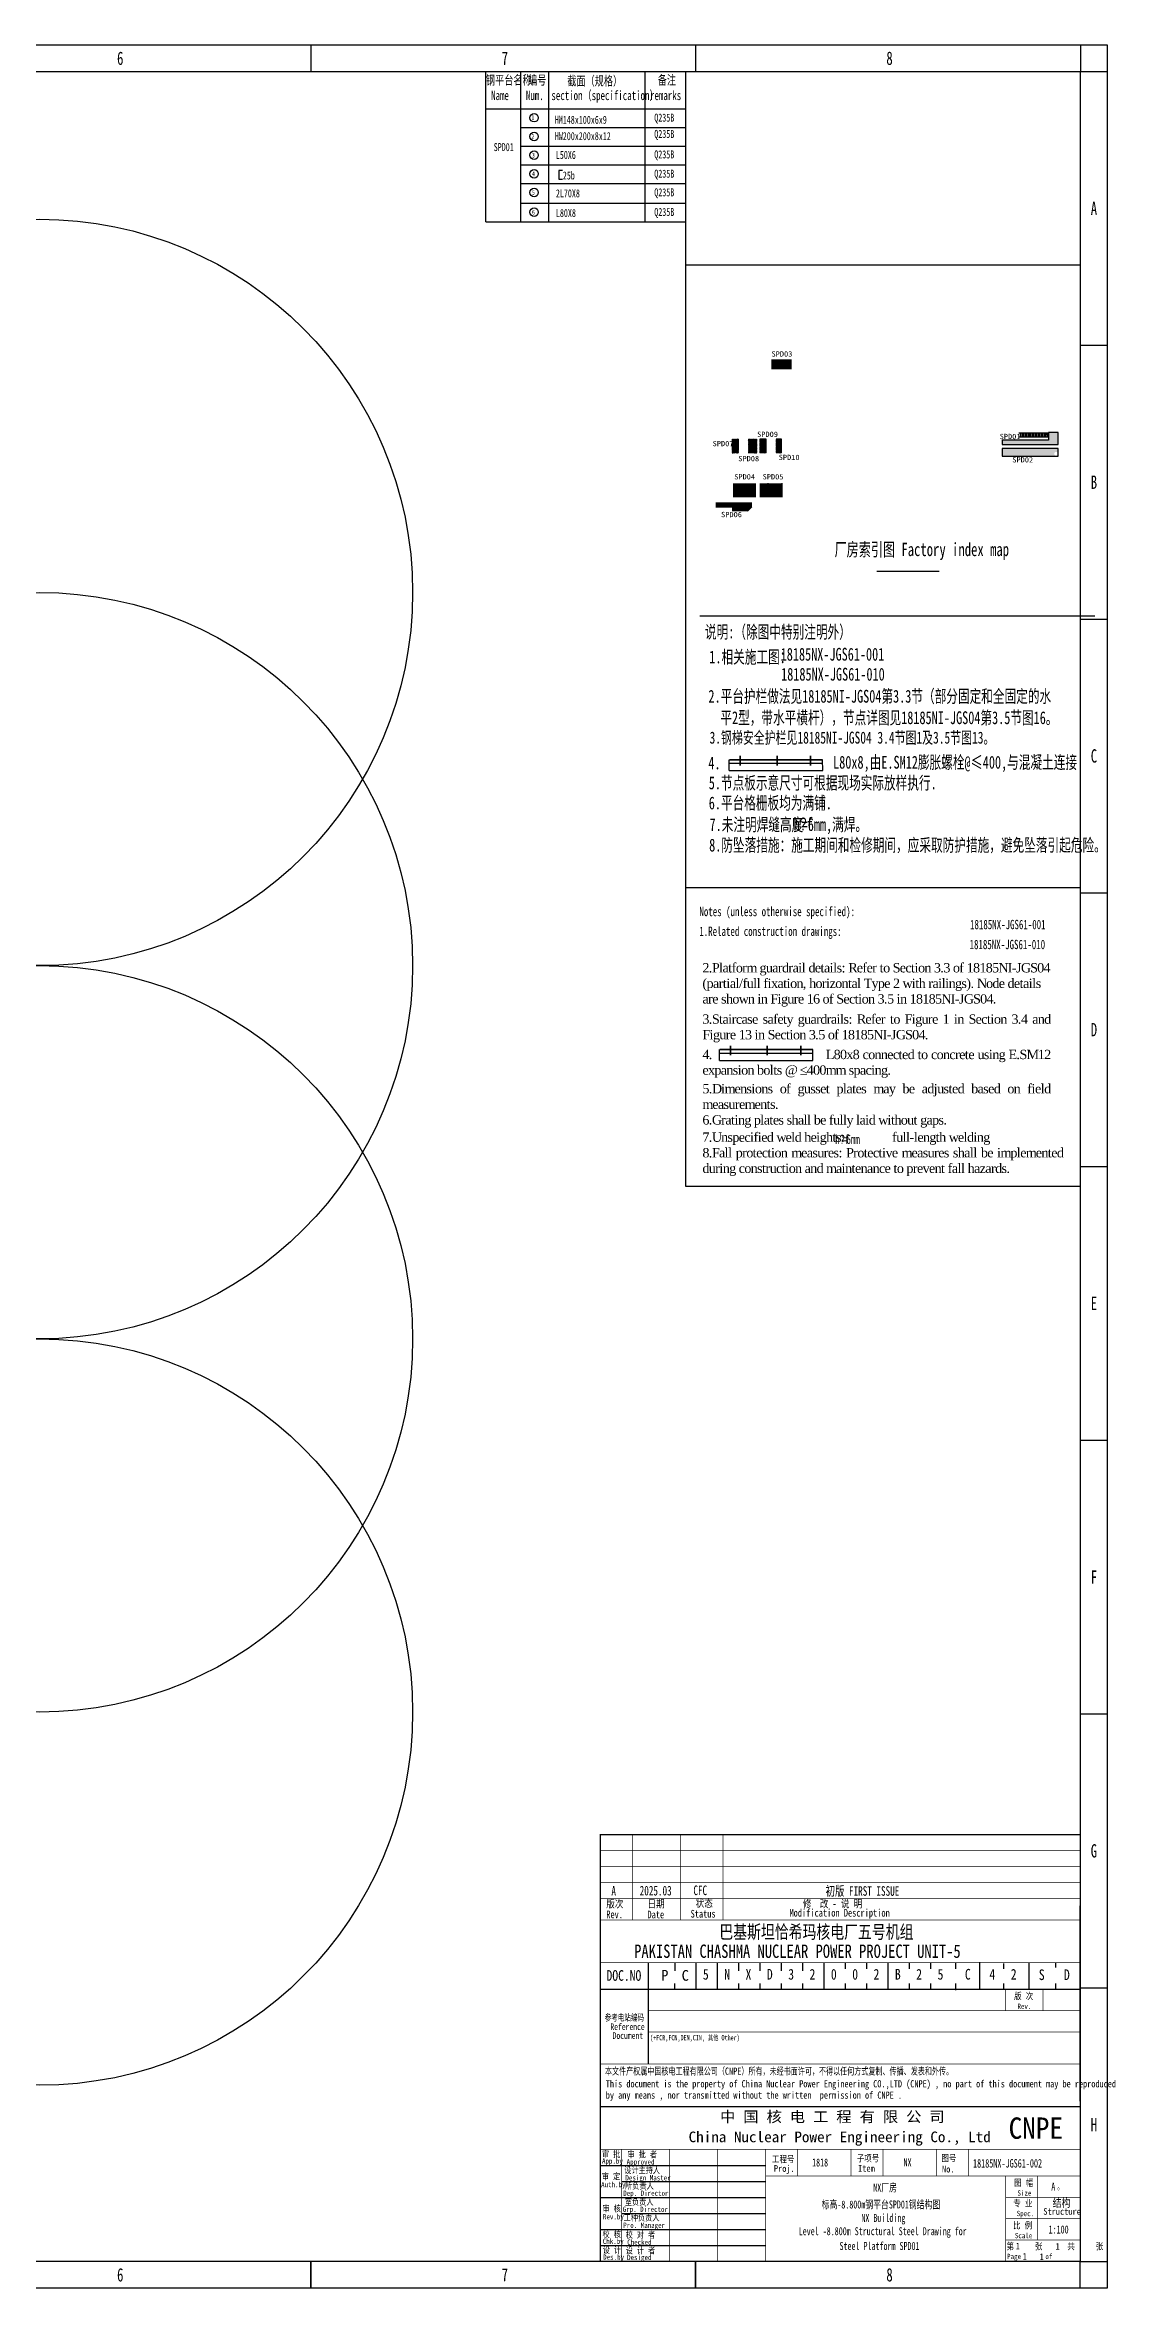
# Model space of a CAD drawing. Header units: metres. Extents: x 8988 to 127888, y 767515 to 851615.
# Drawn here: x 88053 to 127888, y 767515 to 851615 of the extents above; entities that cross this region are included whole.
import ezdxf
from ezdxf.enums import TextEntityAlignment as Align

# ---------------------------------------------------------------- set-up
doc = ezdxf.new("R2010")
doc.units = ezdxf.units.M
pattern_1 = [(0, (-262236.783, 1273534.07), (0, 27.94), [20.32, -7.62]), (90, (-262236.783, 1273534.07), (-27.94, 2e-15), [20.32, -7.62])]
pattern_2 = [(0, (-1661400.713, 3503995.397), (0, 27.94), [20.32, -7.62]), (90, (-1661400.713, 3503995.397), (-27.94, 2e-15), [20.32, -7.62])]

msp = doc.modelspace()

# ---------------------------------------------------------------- hatches: boundary and pattern name
at = {"layer": 'DX条件钢平台'}
h = msp.add_hatch(dxfattribs=at)
h.set_pattern_fill('ANSI37', color=256, scale=4, style=0)
h.set_pattern_definition([(45, (-243027.607, 1380952.56), (-8.98025612, 8.98025612), []), (135, (-243027.607, 1380952.56), (-8.98025612, -8.98025612), [])])
h.paths.add_polyline_path([(114063, 836834), (113830, 836834), (113830, 836314), (114063, 836314)])
h.paths.add_polyline_path([(114750, 836834), (114437, 836834), (114437, 836314), (114750, 836314)])
h.paths.add_polyline_path([(115103, 836834), (114870, 836834), (114870, 836314), (115103, 836314)])
h.paths.add_polyline_path([(115677, 836834), (115477, 836834), (115477, 836314), (115677, 836314)])
at = {"layer": '河北布置专业DX条件2015.6.5'}
h = msp.add_hatch(dxfattribs=at)
h.set_pattern_fill('ANGLE', color=256, scale=4)
h.set_pattern_definition([(0, (-240426.133, 1338261.337), (0, 27.94), [20.32, -7.62]), (90, (-240426.133, 1338261.337), (-27.94, 2e-15), [20.32, -7.62])])
h.paths.add_polyline_path([(116049, 839822), (115306, 839822), (115306, 839472), (115149, 839472), (116049, 839472)])
h = msp.add_hatch(dxfattribs=at)
h.set_pattern_fill('ANGLE', color=256, scale=4)
h.set_pattern_definition(pattern_1)
h.paths.add_polyline_path([(123952, 836637), (126052, 836637), (126052, 837077), (125692, 837077), (125692, 836797), (123952, 836797)])
h = msp.add_hatch(dxfattribs=at)
h.set_pattern_fill('ANGLE', color=256, scale=4)
h.set_pattern_definition(pattern_1)
h.paths.add_polyline_path([(126052, 836197), (126052, 836477), (123952, 836477), (123952, 836197)])
edge = h.paths.add_edge_path(flags=16)
edge.add_line((126013, 836341), (126013, 836228))
edge.add_arc((125973, 836284), 69.5, 54.64714, 305.35286)
edge.add_line((126013, 836341), (126052, 836341))
edge.add_line((126013, 836228), (126052, 836228))
edge.add_line((126052, 836228), (126052, 836341))
h = msp.add_hatch(dxfattribs=at)
h.set_pattern_fill('ANGLE', color=256, scale=4)
h.set_pattern_definition([(0, (106125.88, 1164256.964), (0, 27.94), [20.32, -7.62]), (90, (106125.88, 1164256.964), (-27.94, 2e-15), [20.32, -7.62])])
h.paths.add_polyline_path([(114711, 834657), (114711, 835177), (113890, 835177), (113890, 834657)])
h = msp.add_hatch(dxfattribs=at)
h.set_pattern_fill('ANGLE', color=256, scale=4)
h.set_pattern_definition([(0, (107116.88, 1164256.964), (0, 27.94), [20.32, -7.62]), (90, (107116.88, 1164256.964), (-27.94, 2e-15), [20.32, -7.62])])
h.paths.add_polyline_path([(115702, 834657), (115702, 835177), (114881, 835177), (114881, 834657)])
h = msp.add_hatch(dxfattribs=at)
h.set_pattern_fill('ANGLE', color=256, scale=4)
h.set_pattern_definition(pattern_2)
h.paths.add_polyline_path([(114560, 834299), (114560, 834459), (113220, 834459), (113220, 834299)])
h = msp.add_hatch(dxfattribs=at)
h.set_pattern_fill('ANGLE', color=256, scale=4)
h.set_pattern_definition(pattern_2)
h.paths.add_polyline_path([(114560, 834299), (113840, 834299), (113840, 834139), (114400, 834139)])

# ---------------------------------------------------------------- linework, layer by layer
for p, q in [((107328, 846900), (107328, 846576)), ((107465, 846900), (107328, 846900)), ((107328, 846576), (107465, 846576))]:
    msp.add_line(p, q)
at = {"color": 1}
for p, q in [((112073, 843370), (126888, 843370)), ((112608, 830205), (127422, 830205)), ((112073, 820030), (126888, 820030)), ((112073, 808825), (126888, 808825))]:
    msp.add_line(p, q, dxfattribs=at)
at = {"color": 4, "linetype": 'Continuous'}
msp.add_line((110680, 779715), (110680, 775915), dxfattribs=at)
at = {"color": 4}
msp.add_line((111680, 779715), (111680, 779415), dxfattribs=at)
at = {"color": 4, "flags": 128}
for points in [[(8988, 851615), (127888, 851615)], [(98032, 851615), (98032, 850615)], [(112456, 851615), (112456, 850615)], [(126888, 851615), (126888, 850615)], [(127888, 851615), (127888, 767515)], [(98032, 768515), (98032, 767515)], [(112456, 768515), (112456, 767515)], [(127888, 767515), (8988, 767515)]]:
    msp.add_lwpolyline(points, dxfattribs=at)
msp.add_lwpolyline([(11488, 850615), (126880, 850615), (126880, 768515), (11488, 768515)], close=True)
at = {"flags": 128}
for points in [[(126888, 850615), (127888, 850615)], [(126888, 840352), (127888, 840352)], [(126888, 830090), (127888, 830090)], [(126888, 819827), (127888, 819827)], [(126888, 809565), (127888, 809565)], [(126888, 799302), (127888, 799302)], [(126888, 789040), (127888, 789040)], [(126888, 778777), (127888, 778777)], [(98032, 767515), (98032, 768515)], [(112456, 767515), (112456, 768515)], [(126880, 767515), (126880, 768515)], [(126888, 768515), (127888, 768515)]]:
    msp.add_lwpolyline(points, dxfattribs=at)
for centre, radius in [((106399, 848881), 158), ((106399, 848181), 158), ((106399, 847481), 158), ((106399, 846781), 158), ((106399, 846081), 158), ((106399, 845343), 158), ((87852, 831086), 13992), ((87852, 817095), 13992), ((87852, 803103), 13992), ((87852, 789111), 13992)]:
    msp.add_circle(centre, radius)
at = {"layer": '1', "color": 4}
for p, q in [((126847, 781851), (126847, 781851)), ((126847, 781851), (126847, 781851)), ((126847, 781851), (126847, 781851)), ((126847, 781851), (126847, 781851)), ((126847, 781851), (126847, 781851)), ((126847, 781851), (126847, 781851)), ((126847, 781851), (126847, 781851)), ((126847, 781851), (126847, 781851)), ((126880, 774520), (126880, 781851)), ((126880, 774520), (126880, 781851)), ((111680, 779615), (111680, 779615)), ((112480, 778715), (112480, 779715)), ((113280, 778715), (113280, 779715)), ((114080, 779415), (114080, 779715)), ((114880, 779415), (114880, 779715)), ((115680, 779415), (115680, 779715)), ((116480, 779415), (116480, 779715)), ((117280, 778715), (117280, 779715)), ((118080, 779486), (118080, 779715)), ((118880, 779486), (118880, 779715)), ((119680, 778715), (119680, 779715)), ((120480, 779486), (120480, 779715)), ((121280, 779486), (121280, 779715)), ((122217, 779486), (122217, 779715)), ((123117, 778736), (123117, 779736)), ((124017, 779486), (124017, 779686)), ((124967, 778715), (124967, 779715)), ((125967, 779536), (125967, 779725)), ((126850, 780339), (126850, 780339)), ((126850, 780339), (126850, 780339)), ((126850, 780339), (126850, 780339)), ((126850, 780339), (126850, 780339)), ((111680, 778715), (111680, 778936)), ((114080, 778715), (114080, 778936)), ((114880, 778715), (114880, 778936)), ((115680, 778715), (115680, 778936)), ((116480, 778715), (116480, 778936)), ((118080, 778715), (118080, 778936)), ((118880, 778715), (118880, 778936)), ((120480, 778715), (120480, 778936)), ((121280, 778715), (121280, 778936)), ((122217, 778686), (122217, 778936)), ((124017, 778736), (124017, 778936)), ((125967, 778736), (125967, 778936)), ((126880, 778715), (108880, 778715)), ((108880, 772115), (115080, 772115)), ((109680, 771515), (115080, 771515)), ((108880, 770915), (115080, 770915)), ((108880, 769715), (115080, 769715)), ((109680, 770315), (115080, 770315)), ((108880, 769115), (115080, 769115)), ((126880, 768515), (108880, 768515)), ((126880, 768515), (108880, 768515)), ((126880, 768515), (108880, 768515)), ((126880, 768515), (108880, 768515)), ((126880, 768515), (108880, 768515)), ((126880, 768515), (108880, 768515))]:
    msp.add_line(p, q, dxfattribs=at)
at = {"layer": '1', "color": 4, "ltscale": 0.8}
msp.add_line((108880, 778104), (108880, 771954), dxfattribs=at)
at = {"layer": '1', "color": 4, "const_width": 50}
for points in [[(108880, 768515), (126880, 768515), (126880, 784515), (108880, 784515)], [(108880, 774315), (126880, 774315), (126880, 768515), (108880, 768515)]]:
    msp.add_lwpolyline(points, close=True, dxfattribs=at)
at = {"layer": '1', "color": 4}
for points, const_width in [([(108880, 783915), (126880, 783915)], 30), ([(110080, 784515), (110080, 781315)], 30), ([(111880, 784515), (111880, 781315)], 30), ([(113480, 784515), (113480, 781315)], 30), ([(108880, 783315), (126880, 783315)], 30), ([(108880, 782715), (126880, 782715)], 30), ([(108880, 782115), (126880, 782115)], 30), ([(108880, 781315), (126880, 781315)], 30), ([(108880, 779715), (126880, 779715)], 30), ([(110680, 779715), (110680, 775915)], 30), ([(108880, 778715), (126880, 778715)], 30), ([(110680, 777915), (126880, 777915)], 30), ([(124080, 778715), (124080, 777915)], 30), ([(125480, 778715), (125480, 777915)], 30), ([(110680, 777115), (126880, 777115)], 30), ([(108880, 775915), (126880, 775915)], 30), ([(108880, 772715), (126880, 772715)], 30), ([(109680, 772715), (109680, 768515)], 30), ([(109680, 772715), (109680, 768515)], 30), ([(111480, 772715), (111480, 768515)], 30), ([(113280, 772715), (113280, 768515)], 30), ([(115080, 772715), (115080, 768515)], 30), ([(116280, 772715), (116280, 771715)], 25), ([(118280, 772715), (118280, 771715)], 25), ([(119480, 772715), (119480, 771715)], 25), ([(121480, 772715), (121480, 771715)], 25), ([(122680, 772715), (122680, 771715)], 25), ([(115080, 771715), (126880, 771715)], 30), ([(124080, 771715), (124080, 768515)], 30), ([(125280, 771715), (125280, 769315)], 25), ([(126880, 770915), (124080, 770915)], 25), ([(126880, 770115), (124080, 770115)], 25), ([(126880, 769315), (124080, 769315)], 25)]:
    msp.add_lwpolyline(points, dxfattribs=dict(at, const_width=const_width))
at = {"layer": 'C77(文本)', "color": 7, "linetype": 'Continuous'}
for p, q in [((113720, 824405), (113720, 824815)), ((113720, 824685), (117230, 824685)), ((113720, 824405), (117230, 824405)), ((117230, 824405), (117220, 824815)), ((113354, 813539), (113354, 813949)), ((113354, 813819), (116855, 813819)), ((113354, 813539), (116855, 813539)), ((116855, 813539), (116855, 813949))]:
    msp.add_line(p, q, dxfattribs=at)
at = {"layer": 'C77(文本)', "color": 7, "linetype": 'Continuous', "const_width": 62.5}
for points in [[(113720, 824815), (117220, 824815)], [(114130, 824595), (114130, 824965)], [(115510, 824595), (115510, 824965)], [(116770, 824595), (116770, 824965)], [(113764, 813729), (113764, 814099)], [(115144, 813729), (115144, 814099)], [(116404, 813729), (116404, 814099)], [(113354, 813949), (116854, 813949)]]:
    msp.add_lwpolyline(points, dxfattribs=at)
at = {"layer": 'DOTE', "color": 0, "linetype": 'ByBlock', "ltscale": 0.1}
for p, q in [((115103, 836834), (114870, 836834)), ((115677, 836834), (115477, 836834)), ((115677, 836314), (115677, 836834)), ((124572, 837065), (124572, 837075)), ((124572, 836915), (124572, 836925)), ((124628, 837065), (124628, 836925)), ((124684, 837065), (124684, 836925)), ((124740, 837065), (124740, 836925)), ((124796, 837065), (124796, 836925)), ((124852, 837065), (124852, 836925)), ((124908, 837065), (124908, 836925)), ((124964, 837065), (124964, 836925)), ((125020, 837065), (125020, 836925)), ((125076, 837065), (125076, 836925)), ((125132, 837065), (125132, 836925)), ((125188, 837065), (125188, 836925)), ((125244, 837065), (125244, 836925)), ((125300, 837065), (125300, 836925)), ((125356, 837065), (125356, 836925)), ((125412, 837065), (125412, 836925)), ((125468, 837065), (125468, 836925)), ((125524, 837065), (125524, 836925)), ((125580, 837065), (125580, 836925)), ((125636, 837065), (125636, 836925)), ((114750, 836314), (114423, 836314)), ((115103, 836314), (114870, 836314)), ((115677, 836314), (115477, 836314)), ((114400, 834139), (114560, 834299))]:
    msp.add_line(p, q, dxfattribs=at)
at = {"layer": 'DX条件钢平台'}
for p, q in [((125510, 837017), (125648, 837017)), ((125510, 837017), (125648, 837017)), ((125648, 837017), (125596, 837035)), ((125648, 837017), (125596, 837035)), ((114560, 834299), (113220, 834299))]:
    msp.add_line(p, q, dxfattribs=at)
at = {"layer": 'NUM', "color": 6, "const_width": 50}
for points in [[(119245, 831873), (121369, 831873)], [(119245, 831873), (121598, 831873)]]:
    msp.add_lwpolyline(points, dxfattribs=at)
at = {"layer": 'PDIM'}
for p, q in [((104590, 844986), (104590, 850615)), ((105895, 850615), (105895, 844986)), ((106940, 850615), (106940, 844986)), ((110549, 850615), (110549, 844986)), ((112073, 850615), (112073, 837293)), ((104590, 849215), (112073, 849215)), ((105895, 848515), (112073, 848515)), ((105895, 847815), (112073, 847815)), ((105895, 847115), (112073, 847115)), ((105895, 846415), (112073, 846415)), ((105895, 845677), (112073, 845677)), ((104590, 844986), (112073, 844986)), ((112073, 839307), (112073, 808825)), ((112073, 839307), (112073, 819007))]:
    msp.add_line(p, q, dxfattribs=at)
at = {"layer": 'STEEL', "ltscale": 0.1}
for p, q in [((124572, 837075), (125692, 837075)), ((124572, 837065), (125692, 837065)), ((124572, 836925), (125692, 836925)), ((124572, 836915), (125692, 836915))]:
    msp.add_line(p, q, dxfattribs=at)
at = {"layer": '图框', "color": 4}
msp.add_line((126880, 768515), (108880, 768515), dxfattribs=at)
msp.add_line((126880, 768515), (108880, 768515), dxfattribs=at)
msp.add_line((126880, 768515), (108880, 768515), dxfattribs=at)
msp.add_line((126880, 768515), (108880, 768515), dxfattribs=at)
at = {"layer": '土建'}
for p, q in [((126052, 836637), (126052, 837077)), ((125952, 836637), (126052, 836637))]:
    msp.add_line(p, q, dxfattribs=at)
at = {"layer": '梁__虚线'}
for p, q in [((124572, 837066), (125692, 837066)), ((124572, 836924), (125692, 836924))]:
    msp.add_line(p, q, dxfattribs=at)
at = {"layer": '河北布置专业DX条件2015.6.5'}
for p, q in [((115172, 834657), (115172, 835177)), ((115702, 834657), (115702, 835177))]:
    msp.add_line(p, q, dxfattribs=at)
msp.add_lwpolyline([(123952, 836637), (126052, 836637), (126052, 837077), (125692, 837077), (125692, 836797), (123952, 836797)], close=True, dxfattribs=at)
msp.add_lwpolyline([(126052, 836477), (123952, 836477), (123952, 836197), (126052, 836197), (126052, 836477)], dxfattribs=at)

# ---------------------------------------------------------------- texts
at = {"color": 0, "width": 0.7}
for s, p in [('6', (90761, 850865)), ('7', (105185, 850865)), ('8', (119609, 850865)), ('A', (127273, 845233)), ('B', (127273, 834970)), ('C', (127273, 824708)), ('D', (127273, 814445)), ('E', (127273, 804183)), ('F', (127273, 793920)), ('G', (127273, 783658)), ('H', (127273, 773395)), ('6', (90761, 767765)), ('7', (105185, 767765)), ('8', (119609, 767765))]:
    msp.add_text(s, height=500, dxfattribs=at).set_placement(p)
at = {"ltscale": 99, "width": 0.7}
for s, p in [('钢平台名称', (104595, 850122)), ('编号', (106173, 850122)), ('截面（规格）', (107643, 850091)), ('备注', (111036, 850122))]:
    msp.add_text(s, height=350, dxfattribs=at).set_placement(p)
at = {"width": 0.7}
for s, p in [('1', (106405, 848974)), ('2', (106405, 848274)), ('3', (106426, 847571)), ('4', (106426, 846871)), ('5', (106426, 846171)), ('6', (106426, 845433))]:
    msp.add_text(s, height=180, dxfattribs=at).set_placement(p, align=Align.TOP_RIGHT)
for s, p in [('HM148x100x6x9', (107176, 848655)), ('Q235B', (110906, 848737)), ('SPD01', (104886, 847632)), ('HW200x200x8x12', (107176, 848044)), ('Q235B', (110906, 848126)), ('L50X6', (107214, 847339)), ('Q235B', (110906, 847359)), ('Q235B', (110906, 846637)), ('2L70X8', (107217, 845898)), ('25b', (107478, 846569)), ('Q235B', (110906, 845937)), ('L80X8', (107217, 845160)), ('Q235B', (110906, 845200))]:
    msp.add_text(s, height=300, dxfattribs=at).set_placement(p)
at = {"color": 4, "width": 0.8}
for s, p in [('巴基斯坦恰希玛核电厂五号机组', (113346, 780621)), ('PAKISTAN CHASHMA NUCLEAR POWER PROJECT UNIT-5', (110151, 779896))]:
    msp.add_text(s, height=500, dxfattribs=at).set_placement(p)
for s, p in [('5', (112729, 778962)), ('N', (113529, 778962)), ('X', (114329, 778962)), ('D', (115129, 778962)), ('3', (115929, 778962)), ('2', (116729, 778962)), ('0', (117529, 778962)), ('B', (119929, 778962)), ('2', (120729, 778962)), ('5', (121529, 778962)), ('C', (122554, 778962)), ('4', (123474, 778962)), ('2', (124274, 778962)), ('S', (125326, 778945)), ('D', (126269, 778945))]:
    msp.add_text(s, height=400, dxfattribs=at).set_placement(p, align=Align.BOTTOM_LEFT)
at = {"color": 2, "width": 0.8}
for s, p in [('0', (118329, 778962)), ('2', (119129, 778962))]:
    msp.add_text(s, height=400, dxfattribs=at).set_placement(p, align=Align.BOTTOM_LEFT)
at = {"color": 4, "char_height": 400, "attachment_point": 5}
for s, width, insert in [('P', 577.48, (111300, 779243)), ('C', 676.01, (112067, 779236))]:
    msp.add_mtext_dynamic_manual_height_columns(s, width=width, gutter_width=100, heights=[0], dxfattribs=dict(at, insert=insert))
at = {"layer": '1', "color": 4}
for s, height, width, p in [('A', 360, 0.7, (109298, 782227)), ('2025.03', 360, 0.7, (110358, 782236)), ('CFC', 360, 0.7, (112373, 782249)), ('状态', 288, 0.8, (112458, 781802)), ('初版 FIRST ISSUE', 360, 0.7, (117331, 782224)), ('版次', 288, 0.8, (109105, 781780)), ('Rev.', 288, 0.8, (109105, 781384)), ('Date', 288, 0.8, (110650, 781378)), ('日期 ', 288, 0.8, (110650, 781781)), ('Status', 288, 0.8, (112267, 781406)), ('Modification Description', 288, 0.8, (115975, 781443)), ('修  改 - 说 明', 288, 0.8, (116475, 781786)), ('DOC.NO', 400, 0.8, (109114, 779036)), ('版 次', 250, 0.8, (124399, 778341)), ('Rev.', 200, 0.8, (124525, 777982)), ('App.by', 200, 0.8, (108946, 772183)), ('审 批', 240, 0.8, (108944, 772416)), ('设计主持人', 240, 0.8, (109778, 771818)), ('Approved', 200, 0.8, (109870, 772149)), ('审 批 者', 240, 0.8, (109902, 772408)), ('Proj.', 250, 0.8, (115390, 771875)), ('Item', 250, 0.8, (118547, 771879)), ('No.', 250, 0.8, (121695, 771851)), ('Auth.by', 200, 0.8, (108912, 771298)), ('审 定', 240, 0.8, (108940, 771586)), ('所负责人', 240, 0.8, (109811, 771232)), ('Design Master', 200, 0.8, (109823, 771551)), ('图 幅', 250, 0.8, (124399, 771341)), ('审 核', 240, 0.8, (108964, 770380)), ('Grp. Director', 200, 0.8, (109722, 770373)), ('Dep. Director', 200, 0.8, (109742, 770975)), ('室负责人', 240, 0.8, (109800, 770629)), ('专 业', 250, 0.8, (124372, 770573)), ('Spec.', 200, 0.8, (124497, 770213)), ('Size', 200, 0.8, (124525, 770982)), ('Structure', 250, 0.8, (125495, 770265)), ('校 核', 240, 0.8, (108965, 769417)), ('Rev.by', 200, 0.8, (108981, 770093)), ('Pro. Manager', 200, 0.8, (109743, 769773)), ('工种负责人', 240, 0.8, (109757, 770039)), ('校 对 者', 240, 0.8, (109833, 769394)), ('比 例', 250, 0.8, (124359, 769744)), ('Scale', 200, 0.8, (124427, 769384)), ('设 计', 240, 0.8, (108973, 768824)), ('Chk.by', 200, 0.8, (108974, 769173)), ('Des.by', 200, 0.8, (108989, 768579)), ('设 计 者', 240, 0.8, (109833, 768809)), ('Desiged', 200, 0.8, (109885, 768567)), ('Checked', 200, 0.8, (109890, 769137)), ('第     张      共     张', 250, 0.8, (124118, 768959)), ('Page       of  ', 200, 0.8, (124135, 768604)), ('1', 250, 0.8, (124459, 768970)), ('1', 250, 0.8, (124720, 768581)), ('1', 250, 0.8, (125357, 768570)), ('1', 250, 0.8, (125954, 768955))]:
    msp.add_text(s, height=height, dxfattribs=dict(at, width=width)).set_placement(p)
at = {"layer": '1', "color": 4, "ltscale": 0.8}
for s, height, width, p in [('参考电站编码', 250, 0.7, (109049, 777535)), ('Reference', 250, 0.7, (109260, 777190)), ('Document', 250, 0.7, (109344, 776860)), ('(+FCR,FCN,DEN,CIN, 其他 Other)', 200, 0.7, (110747, 776804)), ('本文件产权属中国核电工程有限公司（CNPE）所有，未经书面许可，不得以任何方式复制、传播、发表和外传。', 270, 0.7, (109057, 775515)), ('This document is the property of China Nuclear Power Engineering CO.,LTD (CNPE) , no part of this document may be reproduced ', 270, 0.7, (109088, 775041)), ('by any means , nor transmitted without the written  permission of CNPE .', 270, 0.7, (109088, 774616)), ('工程号', 250, 0.8, (115322, 772227)), ('子项号', 250, 0.8, (118501, 772259)), ('图号', 250, 0.8, (121673, 772266))]:
    msp.add_text(s, height=height, dxfattribs=dict(at, width=width)).set_placement(p)
at = {"layer": '1', "color": 4}
for s, width, p, p2 in [('中 国 核 电 工 程 有 限 公 司', 1.015354, (113372, 773741), (121794, 773741)), ('China Nuclear Power Engineering Co., Ltd', 0.990448, (112193, 772986), (123525, 772986))]:
    msp.add_text(s, height=400, dxfattribs=dict(at, width=width)).set_placement(p, p2, align=Align.FIT)
at = {"layer": 'C77(文本)', "width": 0.7}
for s, p in [('Name', (104788, 849545)), ('Num.', (106093, 849545)), ('section（specification）', (107048, 849545)), ('remarks', (110748, 849545)), (' Notes (unless otherwise specified):   ', (112432, 818950)), ('1.Related construction drawings:  ', (112595, 818209)), ('18185NX-JGS61-001', (122746, 818462)), ('18185NX-JGS61-010', (122729, 817713)), ('h%%142f', (117690, 810403)), ('=6mm', (117946, 810411, 0))]:
    msp.add_text(s, height=350, dxfattribs=at).set_placement(p)
at = {"layer": 'C77(文本)', "color": 4, "width": 0.7}
msp.add_text('厂房索引图 Factory index map', height=498.75, dxfattribs=at).set_placement((117666, 832299, 0), align=Align.BOTTOM_LEFT)
at = {"layer": 'C77(文本)', "color": 7, "width": 0.7}
for s, height, p in [('说明:（除图中特别注明外）', 480, (112807, 829366)), ('1.相关施工图：', 480, (112970, 828428)), ('18185NX-JGS61-001', 480, (115646, 828529)), ('18185NX-JGS61-010', 480, (115662, 827780)), ('2.平台护栏做法见18185NI-JGS04第3.3节（部分固定和全固定的水', 480, (112937, 826954)), ('平2型，带水平横杆），节点详图见18185NI-JGS04第3.5节图16。', 480, (113384, 826150)), ('3.钢梯安全护栏见18185NI-JGS04 3.4节图1及3.5节图13。', 450, (112979, 825418, 0)), ('L80x8,由E.SM12膨胀螺栓@≤400,与混凝土连接', 480, (117612, 824480)), ('4.', 480, (112934, 824455)), ('5.节点板示意尺寸可根据现场实际放样执行.', 480, (112949, 823707)), ('6.平台格栅板均为满铺.', 480, (112949, 822955)), ('7.未注明焊缝高度', 480, (112978, 822144, 0)), ('=6mm,满焊。', 480, (116433, 822145, 0)), ('8.防坠落措施：施工期间和检修期间，应采取防护措施，避免坠落引起危险。', 480, (112964, 821375))]:
    msp.add_text(s, height=height, dxfattribs=at).set_placement(p)
at = {"layer": 'C77(文本)', "char_height": 350, "attachment_point": 1}
for s, width, insert in [('{\\fTimes New Roman|b0|i0|c0|p18;\\W1;\\T0.9;2.Platform guardrail details: Refer to Section 3.3 of 18185NI-JGS04 (partial/full fixation, horizontal Type 2 with railings). Node details are shown in Figure 16 of Section 3.5 in 18185NI-JGS04.}', 13014.8, (112711, 817191)), ('\\pxqj,t3;{\\fTimes New Roman|b0|i0|c0|p18;\\W1;\\T0.9;3.Staircase safety guardrails: Refer to Figure 1 in Section 3.4 and Figure 13 in Section 3.5 of 18185NI-JGS04.  }', 13014.8, (112711, 815266)), ('\\pxqj,t3;{\\fTimes New Roman|b0|i0|c0|p18;\\W1;\\T0.9;4.                                L80x8 connected to concrete using E.SM12 expansion bolts @ \\fTimes New Roman|b0|i0|c134|p18;≤\\fTimes New Roman|b0|i0|c0|p18;400mm spacing.}', 13014.8, (112711, 813940)), ('\\pxqj,t3;{\\fTimes New Roman|b0|i0|c0|p18;\\W1;\\T0.9;5.Dimensions of gusset plates may be adjusted based on field measurements.}', 13014.8, (112711, 812657)), ('\\pxqj,t3;{\\fTimes New Roman|b0|i0|c0|p18;\\W1;\\T0.9;7.Unspecified weld heights:               full-length welding   \\P8.Fall protection measures: Protective measures shall be implemented during construction and maintenance to prevent fall hazards.  }', 13490.1, (112711, 810840)), ('\\pxqj,t3;{\\fTimes New Roman|b0|i0|c0|p18;\\W1;\\T0.9;6.Grating plates shall be fully laid without gaps.  }', 13014.8, (112711, 811487))]:
    msp.add_mtext_dynamic_manual_height_columns(s, width=width, gutter_width=5000, heights=[0], dxfattribs=dict(at, insert=insert))
at = {"layer": 'PUB_TEXT', "color": 4, "width": 0.891618}
msp.add_text('CNPE', height=800, dxfattribs=at).set_placement((124194, 773113), (126234, 773113), align=Align.FIT)
at = {"layer": 'TEXT', "width": 0.7}
msp.add_text('h%%142f', height=480, dxfattribs=at).set_placement((116130, 822165))
at = {"layer": 'TK', "color": 4}
for s, width, p in [('1818', 0.7, (116824, 772077)), ('NX', 0.7, (120253, 772077)), ('结构', 0.8, (125844, 770558))]:
    msp.add_text(s, height=300, dxfattribs=dict(at, width=width)).set_placement(p)
at = {"layer": 'TK', "color": 2, "width": 0.7}
for s, height, p in [('NX厂房', 300, (119118, 771137)), ('0', 133, (126026, 771170)), ('Level -8.800m Structural Steel Drawing for', 300, (116322, 769500)), ('NX Building', 300, (118672, 770000)), (' Steel Platform SPD01', 300, (117702, 768945))]:
    msp.add_text(s, height=height, dxfattribs=at).set_placement(p)
at = {"layer": 'TK', "width": 0.7}
for s, p in [('A ', (125793, 771172)), ('1:100', (125694, 769562))]:
    msp.add_text(s, height=300, dxfattribs=at).set_placement(p)
at = {"layer": 'TK', "color": 3, "width": 0.7}
msp.add_text('标高-8.800m钢平台SPD01钢结构图', height=300, dxfattribs=at).set_placement((117182, 770501))
at = {"layer": '墙柱标注'}
for s, p in [('SPD03', (115302, 839927)), ('SPD09', (114762, 836916)), ('SPD01', (123857, 836833)), ('SPD07', (113094, 836566)), ('SPD08', (114056, 836004)), ('SPD10', (115572, 836050)), ('SPD02', (124331, 835959)), ('SPD04', (113903, 835323)), ('SPD05', (114969, 835323)), ('SPD06', (113411, 833907))]:
    msp.add_text(s, height=200, dxfattribs=at).set_placement(p)
at = {"layer": '标注', "color": 4, "ltscale": 0.001, "width": 0.7}
msp.add_text('18185NX-JGS61-002', height=320, dxfattribs=at).set_placement((122858, 772035))

doc.saveas('drawing.dxf')
